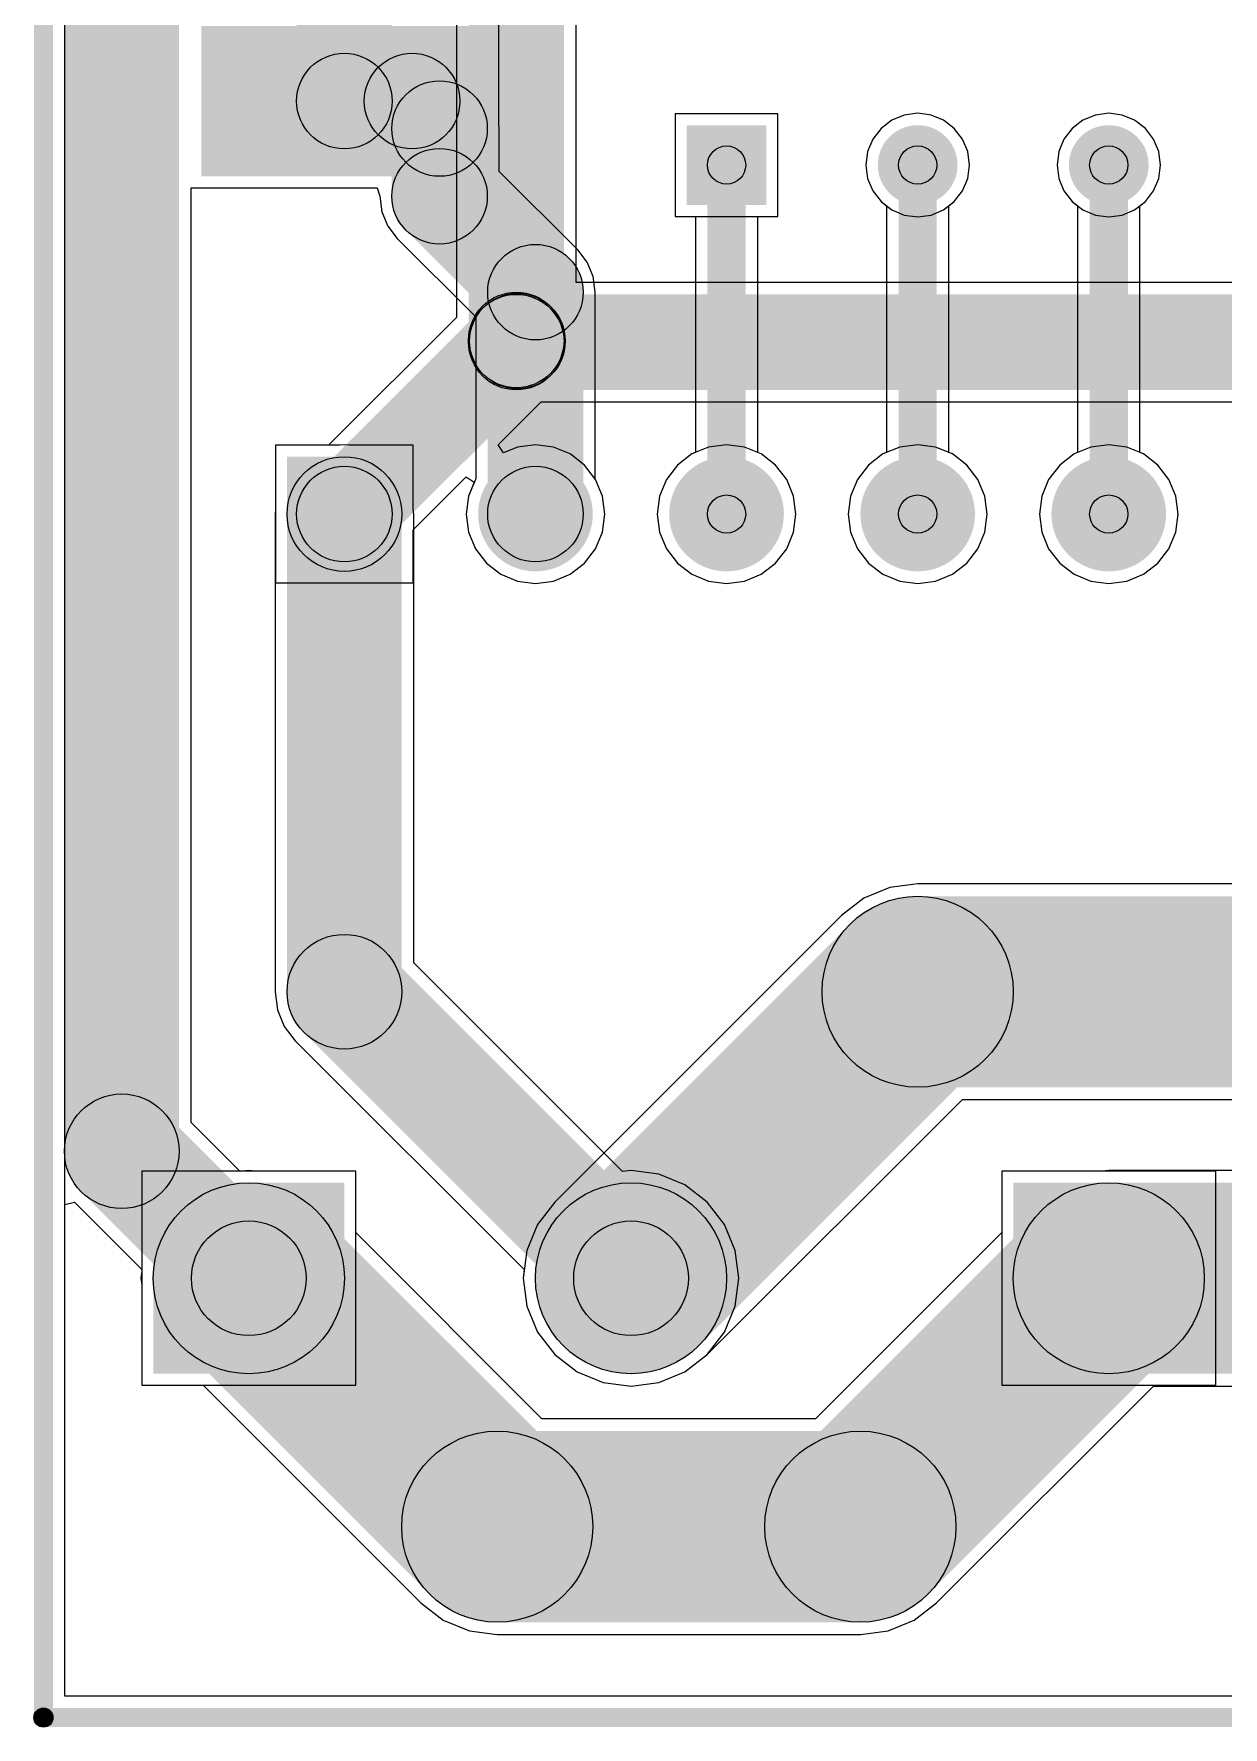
# Model space of a CAD drawing. Header units: millimetres. Extents: x -4.1 to 28.1, y -16.1 to 77.1.
# Drawn here: x -4.13 to 11.68, y -16.13 to 6.38 of the extents above; entities that cross this region are included whole.
import ezdxf

# ---------------------------------------------------------------- set-up
doc = ezdxf.new("R2010")
doc.units = ezdxf.units.MM
for name, color, linetype in [('BottomLayer', 5, 'Continuous'), ('KeepOutLayer', 6, 'Continuous'), ('PadHoleLayer', 156, 'Continuous'), ('TopLayer', 1, 'Continuous')]:
    doc.layers.add(name, color=color, linetype=linetype)

# ---------------------------------------------------------------- blocks, each defined once
blk = doc.blocks.new('T______________KF2EDGR_5_08__4P__1')
at = {"layer": 'BottomLayer'}
blk.add_hatch(color=5, dxfattribs=at).paths.add_polyline_path([(-1.27, 1.27), (1.27, 1.27), (1.27, -1.27), (-1.27, -1.27)])
h = blk.add_hatch(color=5, dxfattribs=at)
edge = h.paths.add_edge_path()
edge.add_arc((5.08, 0), 1.27, 0, 360)
h = blk.add_hatch(color=5, dxfattribs=at)
edge = h.paths.add_edge_path()
edge.add_arc((10.16, 0), 1.27, 0, 360)
h = blk.add_hatch(color=5, dxfattribs=at)
edge = h.paths.add_edge_path()
edge.add_arc((15.24, 0), 1.27, 0, 360)
at = {"layer": 'PadHoleLayer'}
h = blk.add_hatch(color=156, dxfattribs=at)
edge = h.paths.add_edge_path()
edge.add_arc((0, 0), 0.762, 0, 360)
h = blk.add_hatch(color=156, dxfattribs=at)
edge = h.paths.add_edge_path()
edge.add_arc((5.08, 0), 0.762, 0, 360)
h = blk.add_hatch(color=156, dxfattribs=at)
edge = h.paths.add_edge_path()
edge.add_arc((10.16, 0), 0.762, 0, 360)
h = blk.add_hatch(color=156, dxfattribs=at)
edge = h.paths.add_edge_path()
edge.add_arc((15.24, 0), 0.762, 0, 360)
at = {"layer": 'TopLayer'}
blk.add_hatch(color=1, dxfattribs=at).paths.add_polyline_path([(-1.27, 1.27), (1.27, 1.27), (1.27, -1.27), (-1.27, -1.27)])
h = blk.add_hatch(color=1, dxfattribs=at)
edge = h.paths.add_edge_path()
edge.add_arc((5.08, 0), 1.27, 0, 360)
h = blk.add_hatch(color=1, dxfattribs=at)
edge = h.paths.add_edge_path()
edge.add_arc((10.16, 0), 1.27, 0, 360)
h = blk.add_hatch(color=1, dxfattribs=at)
edge = h.paths.add_edge_path()
edge.add_arc((15.24, 0), 1.27, 0, 360)
blk = doc.blocks.new('T______________KF2EDGR_5_08__2P__2')
at = {"layer": 'BottomLayer'}
blk.add_hatch(color=5, dxfattribs=at).paths.add_polyline_path([(-1.27, 1.27), (1.27, 1.27), (1.27, -1.27), (-1.27, -1.27)])
h = blk.add_hatch(color=5, dxfattribs=at)
edge = h.paths.add_edge_path()
edge.add_arc((5.08, 0), 1.27, 0, 360)
at = {"layer": 'PadHoleLayer'}
h = blk.add_hatch(color=156, dxfattribs=at)
edge = h.paths.add_edge_path()
edge.add_arc((0, 0), 0.762, 0, 360)
h = blk.add_hatch(color=156, dxfattribs=at)
edge = h.paths.add_edge_path()
edge.add_arc((5.08, 0), 0.762, 0, 360)
at = {"layer": 'TopLayer'}
blk.add_hatch(color=1, dxfattribs=at).paths.add_polyline_path([(-1.27, 1.27), (1.27, 1.27), (1.27, -1.27), (-1.27, -1.27)])
h = blk.add_hatch(color=1, dxfattribs=at)
edge = h.paths.add_edge_path()
edge.add_arc((5.08, 0), 1.27, 0, 360)
blk = doc.blocks.new('DIP_18_5')
at = {"layer": 'BottomLayer'}
blk.add_hatch(color=5, dxfattribs=at).paths.add_polyline_path([(-4.78, 10.69), (-3.72, 10.69), (-3.72, 9.63), (-4.78, 9.63)])
h = blk.add_hatch(color=5, dxfattribs=at)
edge = h.paths.add_edge_path()
edge.add_arc((4.25, 10.16), 0.53, 0, 360)
h = blk.add_hatch(color=5, dxfattribs=at)
edge = h.paths.add_edge_path()
edge.add_arc((-4.25, 7.62), 0.53, 0, 360)
h = blk.add_hatch(color=5, dxfattribs=at)
edge = h.paths.add_edge_path()
edge.add_arc((4.25, 7.62), 0.53, 0, 360)
h = blk.add_hatch(color=5, dxfattribs=at)
edge = h.paths.add_edge_path()
edge.add_arc((-4.25, 5.08), 0.53, 0, 360)
h = blk.add_hatch(color=5, dxfattribs=at)
edge = h.paths.add_edge_path()
edge.add_arc((4.25, 5.08), 0.53, 0, 360)
h = blk.add_hatch(color=5, dxfattribs=at)
edge = h.paths.add_edge_path()
edge.add_arc((-4.25, 2.54), 0.53, 0, 360)
h = blk.add_hatch(color=5, dxfattribs=at)
edge = h.paths.add_edge_path()
edge.add_arc((4.25, 2.54), 0.53, 0, 360)
h = blk.add_hatch(color=5, dxfattribs=at)
edge = h.paths.add_edge_path()
edge.add_arc((-4.25, 0), 0.53, 0, 360)
h = blk.add_hatch(color=5, dxfattribs=at)
edge = h.paths.add_edge_path()
edge.add_arc((4.25, 0), 0.53, 0, 360)
h = blk.add_hatch(color=5, dxfattribs=at)
edge = h.paths.add_edge_path()
edge.add_arc((-4.25, -2.54), 0.53, 0, 360)
h = blk.add_hatch(color=5, dxfattribs=at)
edge = h.paths.add_edge_path()
edge.add_arc((4.25, -2.54), 0.53, 0, 360)
h = blk.add_hatch(color=5, dxfattribs=at)
edge = h.paths.add_edge_path()
edge.add_arc((-4.25, -5.08), 0.53, 0, 360)
h = blk.add_hatch(color=5, dxfattribs=at)
edge = h.paths.add_edge_path()
edge.add_arc((4.25, -5.08), 0.53, 0, 360)
h = blk.add_hatch(color=5, dxfattribs=at)
edge = h.paths.add_edge_path()
edge.add_arc((-4.25, -7.62), 0.53, 0, 360)
h = blk.add_hatch(color=5, dxfattribs=at)
edge = h.paths.add_edge_path()
edge.add_arc((4.25, -7.62), 0.53, 0, 360)
h = blk.add_hatch(color=5, dxfattribs=at)
edge = h.paths.add_edge_path()
edge.add_arc((-4.25, -10.16), 0.53, 0, 360)
h = blk.add_hatch(color=5, dxfattribs=at)
edge = h.paths.add_edge_path()
edge.add_arc((4.25, -10.16), 0.53, 0, 360)
at = {"layer": 'PadHoleLayer'}
h = blk.add_hatch(color=156, dxfattribs=at)
edge = h.paths.add_edge_path()
edge.add_arc((-4.25, 10.16), 0.33, 0, 360)
h = blk.add_hatch(color=156, dxfattribs=at)
edge = h.paths.add_edge_path()
edge.add_arc((4.25, 10.16), 0.33, 0, 360)
h = blk.add_hatch(color=156, dxfattribs=at)
edge = h.paths.add_edge_path()
edge.add_arc((-4.25, 7.62), 0.33, 0, 360)
h = blk.add_hatch(color=156, dxfattribs=at)
edge = h.paths.add_edge_path()
edge.add_arc((4.25, 7.62), 0.33, 0, 360)
h = blk.add_hatch(color=156, dxfattribs=at)
edge = h.paths.add_edge_path()
edge.add_arc((-4.25, 5.08), 0.33, 0, 360)
h = blk.add_hatch(color=156, dxfattribs=at)
edge = h.paths.add_edge_path()
edge.add_arc((4.25, 5.08), 0.33, 0, 360)
h = blk.add_hatch(color=156, dxfattribs=at)
edge = h.paths.add_edge_path()
edge.add_arc((-4.25, 2.54), 0.33, 0, 360)
h = blk.add_hatch(color=156, dxfattribs=at)
edge = h.paths.add_edge_path()
edge.add_arc((4.25, 2.54), 0.33, 0, 360)
h = blk.add_hatch(color=156, dxfattribs=at)
edge = h.paths.add_edge_path()
edge.add_arc((-4.25, 0), 0.33, 0, 360)
h = blk.add_hatch(color=156, dxfattribs=at)
edge = h.paths.add_edge_path()
edge.add_arc((4.25, 0), 0.33, 0, 360)
h = blk.add_hatch(color=156, dxfattribs=at)
edge = h.paths.add_edge_path()
edge.add_arc((-4.25, -2.54), 0.33, 0, 360)
h = blk.add_hatch(color=156, dxfattribs=at)
edge = h.paths.add_edge_path()
edge.add_arc((4.25, -2.54), 0.33, 0, 360)
h = blk.add_hatch(color=156, dxfattribs=at)
edge = h.paths.add_edge_path()
edge.add_arc((-4.25, -5.08), 0.33, 0, 360)
h = blk.add_hatch(color=156, dxfattribs=at)
edge = h.paths.add_edge_path()
edge.add_arc((4.25, -5.08), 0.33, 0, 360)
h = blk.add_hatch(color=156, dxfattribs=at)
edge = h.paths.add_edge_path()
edge.add_arc((-4.25, -7.62), 0.33, 0, 360)
h = blk.add_hatch(color=156, dxfattribs=at)
edge = h.paths.add_edge_path()
edge.add_arc((4.25, -7.62), 0.33, 0, 360)
h = blk.add_hatch(color=156, dxfattribs=at)
edge = h.paths.add_edge_path()
edge.add_arc((-4.25, -10.16), 0.33, 0, 360)
h = blk.add_hatch(color=156, dxfattribs=at)
edge = h.paths.add_edge_path()
edge.add_arc((4.25, -10.16), 0.33, 0, 360)
at = {"layer": 'TopLayer'}
blk.add_hatch(color=1, dxfattribs=at).paths.add_polyline_path([(-4.78, 10.69), (-3.72, 10.69), (-3.72, 9.63), (-4.78, 9.63)])
h = blk.add_hatch(color=1, dxfattribs=at)
edge = h.paths.add_edge_path()
edge.add_arc((4.25, 10.16), 0.53, 0, 360)
h = blk.add_hatch(color=1, dxfattribs=at)
edge = h.paths.add_edge_path()
edge.add_arc((-4.25, 7.62), 0.53, 0, 360)
h = blk.add_hatch(color=1, dxfattribs=at)
edge = h.paths.add_edge_path()
edge.add_arc((4.25, 7.62), 0.53, 0, 360)
h = blk.add_hatch(color=1, dxfattribs=at)
edge = h.paths.add_edge_path()
edge.add_arc((-4.25, 5.08), 0.53, 0, 360)
h = blk.add_hatch(color=1, dxfattribs=at)
edge = h.paths.add_edge_path()
edge.add_arc((4.25, 5.08), 0.53, 0, 360)
h = blk.add_hatch(color=1, dxfattribs=at)
edge = h.paths.add_edge_path()
edge.add_arc((-4.25, 2.54), 0.53, 0, 360)
h = blk.add_hatch(color=1, dxfattribs=at)
edge = h.paths.add_edge_path()
edge.add_arc((4.25, 2.54), 0.53, 0, 360)
h = blk.add_hatch(color=1, dxfattribs=at)
edge = h.paths.add_edge_path()
edge.add_arc((-4.25, 0), 0.53, 0, 360)
h = blk.add_hatch(color=1, dxfattribs=at)
edge = h.paths.add_edge_path()
edge.add_arc((4.25, 0), 0.53, 0, 360)
h = blk.add_hatch(color=1, dxfattribs=at)
edge = h.paths.add_edge_path()
edge.add_arc((-4.25, -2.54), 0.53, 0, 360)
h = blk.add_hatch(color=1, dxfattribs=at)
edge = h.paths.add_edge_path()
edge.add_arc((4.25, -2.54), 0.53, 0, 360)
h = blk.add_hatch(color=1, dxfattribs=at)
edge = h.paths.add_edge_path()
edge.add_arc((-4.25, -5.08), 0.53, 0, 360)
h = blk.add_hatch(color=1, dxfattribs=at)
edge = h.paths.add_edge_path()
edge.add_arc((4.25, -5.08), 0.53, 0, 360)
h = blk.add_hatch(color=1, dxfattribs=at)
edge = h.paths.add_edge_path()
edge.add_arc((-4.25, -7.62), 0.53, 0, 360)
h = blk.add_hatch(color=1, dxfattribs=at)
edge = h.paths.add_edge_path()
edge.add_arc((4.25, -7.62), 0.53, 0, 360)
h = blk.add_hatch(color=1, dxfattribs=at)
edge = h.paths.add_edge_path()
edge.add_arc((-4.25, -10.16), 0.53, 0, 360)
h = blk.add_hatch(color=1, dxfattribs=at)
edge = h.paths.add_edge_path()
edge.add_arc((4.25, -10.16), 0.53, 0, 360)
blk = doc.blocks.new('SOT_223_6')
at = {"layer": 'TopLayer'}
for points in [[(-1.9, 4.4), (1.9, 4.4), (1.9, 2.4), (-1.9, 2.4)], [(-3.05, -1.9), (-1.55, -1.9), (-1.55, -3.9), (-3.05, -3.9)], [(-0.75, -1.9), (0.75, -1.9), (0.75, -3.9), (-0.75, -3.9)], [(1.55, -1.9), (3.05, -1.9), (3.05, -3.9), (1.55, -3.9)]]:
    blk.add_hatch(color=1, dxfattribs=at).paths.add_polyline_path(points)
blk = doc.blocks.new('XR390_M______7')
at = {"layer": 'BottomLayer'}
h = blk.add_hatch(color=5, dxfattribs=at)
edge = h.paths.add_edge_path()
edge.add_arc((-15.24, 0), 0.762, 0, 360)
h = blk.add_hatch(color=5, dxfattribs=at)
edge = h.paths.add_edge_path()
edge.add_arc((-12.7, 0), 0.762, 0, 360)
h = blk.add_hatch(color=5, dxfattribs=at)
edge = h.paths.add_edge_path()
edge.add_arc((-10.16, 0), 0.762, 0, 360)
h = blk.add_hatch(color=5, dxfattribs=at)
edge = h.paths.add_edge_path()
edge.add_arc((-7.62, 0), 0.762, 0, 360)
h = blk.add_hatch(color=5, dxfattribs=at)
edge = h.paths.add_edge_path()
edge.add_arc((-5.08, 0), 0.762, 0, 360)
h = blk.add_hatch(color=5, dxfattribs=at)
edge = h.paths.add_edge_path()
edge.add_arc((-2.54, 0), 0.762, 0, 360)
blk.add_hatch(color=5, dxfattribs=at).paths.add_polyline_path([(0.762, -0.762), (-0.762, -0.762), (-0.762, 0.762), (0.762, 0.762)])
at = {"layer": 'PadHoleLayer'}
h = blk.add_hatch(color=156, dxfattribs=at)
edge = h.paths.add_edge_path()
edge.add_arc((-15.24, 0), 0.508, 0, 360)
h = blk.add_hatch(color=156, dxfattribs=at)
edge = h.paths.add_edge_path()
edge.add_arc((-12.7, 0), 0.508, 0, 360)
h = blk.add_hatch(color=156, dxfattribs=at)
edge = h.paths.add_edge_path()
edge.add_arc((-10.16, 0), 0.508, 0, 360)
h = blk.add_hatch(color=156, dxfattribs=at)
edge = h.paths.add_edge_path()
edge.add_arc((-7.62, 0), 0.508, 0, 360)
h = blk.add_hatch(color=156, dxfattribs=at)
edge = h.paths.add_edge_path()
edge.add_arc((-5.08, 0), 0.508, 0, 360)
h = blk.add_hatch(color=156, dxfattribs=at)
edge = h.paths.add_edge_path()
edge.add_arc((-2.54, 0), 0.508, 0, 360)
h = blk.add_hatch(color=156, dxfattribs=at)
edge = h.paths.add_edge_path()
edge.add_arc((0, 0), 0.508, 0, 360)
at = {"layer": 'TopLayer'}
h = blk.add_hatch(color=1, dxfattribs=at)
edge = h.paths.add_edge_path()
edge.add_arc((-15.24, 0), 0.762, 0, 360)
h = blk.add_hatch(color=1, dxfattribs=at)
edge = h.paths.add_edge_path()
edge.add_arc((-12.7, 0), 0.762, 0, 360)
h = blk.add_hatch(color=1, dxfattribs=at)
edge = h.paths.add_edge_path()
edge.add_arc((-10.16, 0), 0.762, 0, 360)
h = blk.add_hatch(color=1, dxfattribs=at)
edge = h.paths.add_edge_path()
edge.add_arc((-7.62, 0), 0.762, 0, 360)
h = blk.add_hatch(color=1, dxfattribs=at)
edge = h.paths.add_edge_path()
edge.add_arc((-5.08, 0), 0.762, 0, 360)
h = blk.add_hatch(color=1, dxfattribs=at)
edge = h.paths.add_edge_path()
edge.add_arc((-2.54, 0), 0.762, 0, 360)
blk.add_hatch(color=1, dxfattribs=at).paths.add_polyline_path([(0.762, -0.762), (-0.762, -0.762), (-0.762, 0.762), (0.762, 0.762)])

msp = doc.modelspace()

# ---------------------------------------------------------------- hatches: boundary and pattern name
at = {"layer": 'BottomLayer'}
for points in [[(2.921, 2.314), (1.651, 2.314), (1.651, 13.462), (2.921, 13.462)], [(0.449, -0.449), (-0.449, 0.449), (1.837, 2.735), (2.735, 1.837)], [(1.837, 1.865), (2.735, 2.763), (2.749, 2.749), (1.851, 1.851)], [(2.735, 1.837), (1.837, 2.735), (1.851, 2.749), (2.749, 1.851)], [(2.286, 1.651), (2.286, 2.921), (23.046, 2.921), (23.046, 1.651)], [(7.62, -7.62), (7.62, -5.08), (16.51, -5.08), (16.51, -7.62)], [(4.708, -11.058), (2.912, -9.262), (6.722, -5.452), (8.518, -7.248)], [(10.16, -11.43), (10.16, -8.89), (15.24, -8.89), (15.24, -11.43)], [(-2.168, -11.058), (-0.372, -9.262), (2.93, -12.564), (1.134, -14.36)], [(7.756, -14.36), (5.96, -12.564), (9.262, -9.262), (11.058, -11.058)], [(2.032, -14.732), (2.032, -12.192), (6.858, -12.192), (6.858, -14.732)]]:
    msp.add_hatch(color=5, dxfattribs=at).paths.add_polyline_path(points)
h = msp.add_hatch(color=5, dxfattribs=at)
edge = h.paths.add_edge_path()
edge.add_arc((2.286, 2.314), 0.635, 0, 360)
h = msp.add_hatch(color=5, dxfattribs=at)
edge = h.paths.add_edge_path()
edge.add_arc((2.286, 2.314), 0.635, 0, 360)
h = msp.add_hatch(color=5, dxfattribs=at)
edge = h.paths.add_edge_path()
edge.add_arc((2.3, 2.3), 0.635, 0, 360)
h = msp.add_hatch(color=5, dxfattribs=at)
edge = h.paths.add_edge_path()
edge.add_arc((2.3, 2.3), 0.635, 0, 360)
h = msp.add_hatch(color=5, dxfattribs=at)
edge = h.paths.add_edge_path()
edge.add_arc((2.286, 2.286), 0.635, 0, 360)
h = msp.add_hatch(color=5, dxfattribs=at)
edge = h.paths.add_edge_path()
edge.add_arc((2.286, 2.286), 0.635, 0, 360)
h = msp.add_hatch(color=5, dxfattribs=at)
edge = h.paths.add_edge_path()
edge.add_arc((2.286, 2.286), 0.635, 0, 360)
h = msp.add_hatch(color=5, dxfattribs=at)
edge = h.paths.add_edge_path()
edge.add_arc((0, 0), 0.635, 0, 360)
h = msp.add_hatch(color=5, dxfattribs=at)
edge = h.paths.add_edge_path()
edge.add_arc((7.62, -6.35), 1.27, 0, 360)
h = msp.add_hatch(color=5, dxfattribs=at)
edge = h.paths.add_edge_path()
edge.add_arc((7.62, -6.35), 1.27, 0, 360)
h = msp.add_hatch(color=5, dxfattribs=at)
edge = h.paths.add_edge_path()
edge.add_arc((-1.27, -10.16), 1.27, 0, 360)
h = msp.add_hatch(color=5, dxfattribs=at)
edge = h.paths.add_edge_path()
edge.add_arc((3.81, -10.16), 1.27, 0, 360)
h = msp.add_hatch(color=5, dxfattribs=at)
edge = h.paths.add_edge_path()
edge.add_arc((10.16, -10.16), 1.27, 0, 360)
h = msp.add_hatch(color=5, dxfattribs=at)
edge = h.paths.add_edge_path()
edge.add_arc((10.16, -10.16), 1.27, 0, 360)
h = msp.add_hatch(color=5, dxfattribs=at)
edge = h.paths.add_edge_path()
edge.add_arc((2.032, -13.462), 1.27, 0, 360)
h = msp.add_hatch(color=5, dxfattribs=at)
edge = h.paths.add_edge_path()
edge.add_arc((2.032, -13.462), 1.27, 0, 360)
h = msp.add_hatch(color=5, dxfattribs=at)
edge = h.paths.add_edge_path()
edge.add_arc((6.858, -13.462), 1.27, 0, 360)
h = msp.add_hatch(color=5, dxfattribs=at)
edge = h.paths.add_edge_path()
edge.add_arc((6.858, -13.462), 1.27, 0, 360)
at = {"layer": 'KeepOutLayer'}
for points in [[(-3.873, -16), (-4.127, -16), (-4.127, 77), (-3.873, 77)], [(-4, -16.127), (-4, -15.873), (28, -15.873), (28, -16.127)]]:
    msp.add_hatch(color=6, dxfattribs=at).paths.add_polyline_path(points)
h = msp.add_hatch(color=6, dxfattribs=at)
edge = h.paths.add_edge_path()
edge.add_arc((-4, -16), 0.127, 0, 360)
h = msp.add_hatch(color=6, dxfattribs=at)
edge = h.paths.add_edge_path()
edge.add_arc((-4, -16), 0.127, 0, 360)
at = {"layer": 'TopLayer'}
for points in [[(0.635, 5.49), (-0.635, 5.49), (-0.635, 11.79), (0.635, 11.79)], [(-2.197, -8.471), (-3.721, -8.471), (-3.721, 10.905), (-2.197, 10.905)], [(0, 4.855), (0, 6.125), (0.9, 6.125), (0.9, 4.855)], [(0.451, 5.041), (1.349, 5.939), (1.714, 5.574), (0.816, 4.676)], [(1.9, 4.225), (0.63, 4.225), (0.63, 5.125), (1.9, 5.125)], [(0.816, 3.776), (1.714, 4.674), (2.989, 3.399), (2.091, 2.501)], [(5.334, 0), (4.826, 0), (4.826, 4.64), (5.334, 4.64)], [(7.874, 0), (7.366, 0), (7.366, 4.64), (7.874, 4.64)], [(10.414, 0), (9.906, 0), (9.906, 4.64), (10.414, 4.64)], [(3.175, 0), (1.905, 0), (1.905, 2.95), (3.175, 2.95)], [(0.762, -6.35), (-0.762, -6.35), (-0.762, 0), (0.762, 0)], [(-0.539, -6.889), (0.539, -5.811), (4.349, -9.621), (3.271, -10.699)], [(-3.497, -9.01), (-2.42, -7.933), (-0.731, -9.621), (-1.809, -10.699)]]:
    msp.add_hatch(color=1, dxfattribs=at).paths.add_polyline_path(points)
h = msp.add_hatch(color=1, dxfattribs=at)
edge = h.paths.add_edge_path()
edge.add_arc((0, 5.49), 0.635, 0, 360)
h = msp.add_hatch(color=1, dxfattribs=at)
edge = h.paths.add_edge_path()
edge.add_arc((0, 5.49), 0.635, 0, 360)
h = msp.add_hatch(color=1, dxfattribs=at)
edge = h.paths.add_edge_path()
edge.add_arc((0.9, 5.49), 0.635, 0, 360)
h = msp.add_hatch(color=1, dxfattribs=at)
edge = h.paths.add_edge_path()
edge.add_arc((0.9, 5.49), 0.635, 0, 360)
h = msp.add_hatch(color=1, dxfattribs=at)
edge = h.paths.add_edge_path()
edge.add_arc((1.265, 5.125), 0.635, 0, 360)
h = msp.add_hatch(color=1, dxfattribs=at)
edge = h.paths.add_edge_path()
edge.add_arc((1.265, 5.125), 0.635, 0, 360)
h = msp.add_hatch(color=1, dxfattribs=at)
edge = h.paths.add_edge_path()
edge.add_arc((1.265, 4.225), 0.635, 0, 360)
h = msp.add_hatch(color=1, dxfattribs=at)
edge = h.paths.add_edge_path()
edge.add_arc((1.265, 4.225), 0.635, 0, 360)
h = msp.add_hatch(color=1, dxfattribs=at)
edge = h.paths.add_edge_path()
edge.add_arc((5.08, 4.64), 0.254, 0, 360)
h = msp.add_hatch(color=1, dxfattribs=at)
edge = h.paths.add_edge_path()
edge.add_arc((7.62, 4.64), 0.254, 0, 360)
h = msp.add_hatch(color=1, dxfattribs=at)
edge = h.paths.add_edge_path()
edge.add_arc((10.16, 4.64), 0.254, 0, 360)
h = msp.add_hatch(color=1, dxfattribs=at)
edge = h.paths.add_edge_path()
edge.add_arc((2.54, 2.95), 0.635, 0, 360)
h = msp.add_hatch(color=1, dxfattribs=at)
edge = h.paths.add_edge_path()
edge.add_arc((2.54, 2.95), 0.635, 0, 360)
h = msp.add_hatch(color=1, dxfattribs=at)
edge = h.paths.add_edge_path()
edge.add_arc((0, 0), 0.762, 0, 360)
h = msp.add_hatch(color=1, dxfattribs=at)
edge = h.paths.add_edge_path()
edge.add_arc((2.54, 0), 0.635, 0, 360)
h = msp.add_hatch(color=1, dxfattribs=at)
edge = h.paths.add_edge_path()
edge.add_arc((5.08, 0), 0.254, 0, 360)
h = msp.add_hatch(color=1, dxfattribs=at)
edge = h.paths.add_edge_path()
edge.add_arc((7.62, 0), 0.254, 0, 360)
h = msp.add_hatch(color=1, dxfattribs=at)
edge = h.paths.add_edge_path()
edge.add_arc((10.16, 0), 0.254, 0, 360)
h = msp.add_hatch(color=1, dxfattribs=at)
edge = h.paths.add_edge_path()
edge.add_arc((0, -6.35), 0.762, 0, 360)
h = msp.add_hatch(color=1, dxfattribs=at)
edge = h.paths.add_edge_path()
edge.add_arc((0, -6.35), 0.762, 0, 360)
h = msp.add_hatch(color=1, dxfattribs=at)
edge = h.paths.add_edge_path()
edge.add_arc((-2.959, -8.471), 0.762, 0, 360)
h = msp.add_hatch(color=1, dxfattribs=at)
edge = h.paths.add_edge_path()
edge.add_arc((-2.959, -8.471), 0.762, 0, 360)
h = msp.add_hatch(color=1, dxfattribs=at)
edge = h.paths.add_edge_path()
edge.add_arc((-1.27, -10.16), 0.762, 0, 360)
h = msp.add_hatch(color=1, dxfattribs=at)
edge = h.paths.add_edge_path()
edge.add_arc((3.81, -10.16), 0.762, 0, 360)

# ---------------------------------------------------------------- linework, layer by layer
at = {"layer": 'BottomLayer'}
for p, q in [((-3.715, -15.715), (-3.715, 40.352)), ((1.492, 13.462), (1.492, 2.615)), ((3.08, 3.08), (3.08, 13.462)), ((5.762, 5.322), (4.398, 5.322)), ((4.398, 5.322), (4.398, 3.958)), ((5.762, 3.958), (5.762, 5.322)), ((7.276, 5.236), (7.133, 5.127)), ((7.442, 5.305), (7.276, 5.236)), ((7.62, 5.328), (7.442, 5.305)), ((7.798, 5.305), (7.62, 5.328)), ((7.964, 5.236), (7.798, 5.305)), ((8.107, 5.127), (7.964, 5.236)), ((9.816, 5.236), (9.673, 5.127)), ((9.982, 5.305), (9.816, 5.236)), ((10.16, 5.328), (9.982, 5.305)), ((10.338, 5.305), (10.16, 5.328)), ((10.504, 5.236), (10.338, 5.305)), ((10.647, 5.127), (10.504, 5.236)), ((7.024, 4.984), (6.955, 4.818)), ((7.133, 5.127), (7.024, 4.984)), ((8.216, 4.984), (8.107, 5.127)), ((8.285, 4.818), (8.216, 4.984)), ((9.564, 4.984), (9.495, 4.818)), ((9.673, 5.127), (9.564, 4.984)), ((10.756, 4.984), (10.647, 5.127)), ((10.825, 4.818), (10.756, 4.984)), ((6.955, 4.818), (6.932, 4.64)), ((8.308, 4.64), (8.285, 4.818)), ((9.495, 4.818), (9.472, 4.64)), ((10.848, 4.64), (10.825, 4.818)), ((6.932, 4.64), (6.955, 4.462)), ((8.285, 4.462), (8.308, 4.64)), ((9.472, 4.64), (9.495, 4.462)), ((10.825, 4.462), (10.848, 4.64)), ((6.955, 4.462), (7.024, 4.296)), ((7.024, 4.296), (7.133, 4.153)), ((8.107, 4.153), (8.216, 4.296)), ((8.216, 4.296), (8.285, 4.462)), ((9.495, 4.462), (9.564, 4.296)), ((9.564, 4.296), (9.673, 4.153)), ((10.647, 4.153), (10.756, 4.296)), ((10.756, 4.296), (10.825, 4.462)), ((7.133, 4.153), (7.276, 4.044)), ((7.964, 4.044), (8.107, 4.153)), ((9.673, 4.153), (9.816, 4.044)), ((10.504, 4.044), (10.647, 4.153)), ((4.398, 3.958), (5.762, 3.958)), ((7.276, 4.044), (7.442, 3.975)), ((7.442, 3.975), (7.62, 3.952)), ((7.62, 3.952), (7.798, 3.975)), ((7.798, 3.975), (7.964, 4.044)), ((9.816, 4.044), (9.982, 3.975)), ((9.982, 3.975), (10.16, 3.952)), ((10.16, 3.952), (10.338, 3.975)), ((10.338, 3.975), (10.504, 4.044)), ((22.717, 3.08), (3.08, 3.08)), ((1.492, 2.615), (-0.209, 0.914)), ((2.046, 0.922), (2.615, 1.492)), ((2.615, 1.492), (23.046, 1.492)), ((-0.209, 0.914), (-0.914, 0.914)), ((-0.914, 0.914), (-0.914, -0.914)), ((2.117, 0.815), (2.046, 0.922)), ((2.54, 0.922), (2.301, 0.891)), ((2.779, 0.891), (2.54, 0.922)), ((5.08, 0.922), (4.841, 0.891)), ((5.319, 0.891), (5.08, 0.922)), ((7.62, 0.922), (7.381, 0.891)), ((7.859, 0.891), (7.62, 0.922)), ((10.16, 0.922), (9.921, 0.891)), ((10.399, 0.891), (10.16, 0.922)), ((2.301, 0.891), (2.117, 0.815)), ((3.001, 0.799), (2.779, 0.891)), ((3.192, 0.652), (3.001, 0.799)), ((4.619, 0.799), (4.428, 0.652)), ((4.841, 0.891), (4.619, 0.799)), ((5.541, 0.799), (5.319, 0.891)), ((5.732, 0.652), (5.541, 0.799)), ((7.159, 0.799), (6.968, 0.652)), ((7.381, 0.891), (7.159, 0.799)), ((8.081, 0.799), (7.859, 0.891)), ((8.272, 0.652), (8.081, 0.799)), ((9.699, 0.799), (9.508, 0.652)), ((9.921, 0.891), (9.699, 0.799)), ((10.621, 0.799), (10.399, 0.891)), ((10.812, 0.652), (10.621, 0.799)), ((0.914, -0.209), (1.618, 0.494)), ((1.618, 0.494), (1.725, 0.422)), ((3.339, 0.461), (3.192, 0.652)), ((3.431, 0.239), (3.339, 0.461)), ((4.281, 0.461), (4.189, 0.239)), ((4.428, 0.652), (4.281, 0.461)), ((5.879, 0.461), (5.732, 0.652)), ((5.971, 0.239), (5.879, 0.461)), ((6.821, 0.461), (6.729, 0.239)), ((6.968, 0.652), (6.821, 0.461)), ((8.419, 0.461), (8.272, 0.652)), ((8.511, 0.239), (8.419, 0.461)), ((9.361, 0.461), (9.269, 0.239)), ((9.508, 0.652), (9.361, 0.461)), ((10.959, 0.461), (10.812, 0.652)), ((11.051, 0.239), (10.959, 0.461)), ((1.649, 0.239), (1.618, 0)), ((1.725, 0.422), (1.649, 0.239)), ((3.462, 0), (3.431, 0.239)), ((4.189, 0.239), (4.158, 0)), ((6.002, 0), (5.971, 0.239)), ((6.729, 0.239), (6.698, 0)), ((8.542, 0), (8.511, 0.239)), ((9.269, 0.239), (9.238, 0)), ((11.082, 0), (11.051, 0.239)), ((1.618, 0), (1.649, -0.239)), ((3.431, -0.239), (3.462, 0)), ((4.158, 0), (4.189, -0.239)), ((5.971, -0.239), (6.002, 0)), ((6.698, 0), (6.729, -0.239)), ((8.511, -0.239), (8.542, 0)), ((9.238, 0), (9.269, -0.239)), ((11.051, -0.239), (11.082, 0)), ((0.914, -0.914), (0.914, -0.209)), ((1.649, -0.239), (1.741, -0.461)), ((3.339, -0.461), (3.431, -0.239)), ((4.189, -0.239), (4.281, -0.461)), ((5.879, -0.461), (5.971, -0.239)), ((6.729, -0.239), (6.821, -0.461)), ((8.419, -0.461), (8.511, -0.239)), ((9.269, -0.239), (9.361, -0.461)), ((10.959, -0.461), (11.051, -0.239)), ((1.741, -0.461), (1.888, -0.652)), ((1.888, -0.652), (2.079, -0.799)), ((3.001, -0.799), (3.192, -0.652)), ((3.192, -0.652), (3.339, -0.461)), ((4.281, -0.461), (4.428, -0.652)), ((4.428, -0.652), (4.619, -0.799)), ((5.541, -0.799), (5.732, -0.652)), ((5.732, -0.652), (5.879, -0.461)), ((6.821, -0.461), (6.968, -0.652)), ((6.968, -0.652), (7.159, -0.799)), ((8.081, -0.799), (8.272, -0.652)), ((8.272, -0.652), (8.419, -0.461)), ((9.361, -0.461), (9.508, -0.652)), ((9.508, -0.652), (9.699, -0.799)), ((10.621, -0.799), (10.812, -0.652)), ((10.812, -0.652), (10.959, -0.461)), ((2.079, -0.799), (2.301, -0.891)), ((2.301, -0.891), (2.54, -0.922)), ((2.54, -0.922), (2.779, -0.891)), ((2.779, -0.891), (3.001, -0.799)), ((4.619, -0.799), (4.841, -0.891)), ((4.841, -0.891), (5.08, -0.922)), ((5.08, -0.922), (5.319, -0.891)), ((5.319, -0.891), (5.541, -0.799)), ((7.159, -0.799), (7.381, -0.891)), ((7.381, -0.891), (7.62, -0.922)), ((7.62, -0.922), (7.859, -0.891)), ((7.859, -0.891), (8.081, -0.799)), ((9.699, -0.799), (9.921, -0.891)), ((9.921, -0.891), (10.16, -0.922)), ((10.16, -0.922), (10.399, -0.891)), ((10.399, -0.891), (10.621, -0.799)), ((-0.914, -0.914), (0.914, -0.914)), ((7.62, -4.915), (7.249, -4.964)), ((16.51, -4.915), (7.62, -4.915)), ((6.903, -5.108), (6.606, -5.336)), ((7.249, -4.964), (6.903, -5.108)), ((6.606, -5.336), (2.796, -9.146)), ((6.606, -5.336), (6.606, -5.336)), ((4.824, -11.174), (8.214, -7.785)), ((8.214, -7.785), (15.916, -7.785)), ((-1.363, -8.738), (-2.692, -8.738)), ((-2.692, -8.738), (-2.692, -10.067)), ((-1.27, -8.725), (-1.363, -8.738)), ((-1.177, -8.738), (-1.27, -8.725)), ((0.152, -8.738), (-1.177, -8.738)), ((0.152, -9.553), (0.152, -8.738)), ((10.067, -8.738), (8.738, -8.738)), ((8.738, -8.738), (8.738, -9.553)), ((10.16, -8.725), (10.067, -8.738)), ((10.16, -8.725), (10.16, -8.725)), ((15.24, -8.725), (10.16, -8.725)), ((2.796, -9.146), (2.568, -9.443)), ((2.568, -9.443), (2.424, -9.789)), ((2.626, -12.027), (0.152, -9.553)), ((8.738, -9.553), (6.264, -12.027)), ((2.424, -9.789), (2.375, -10.16)), ((-2.692, -10.067), (-2.705, -10.16)), ((-2.705, -10.16), (-2.692, -10.253)), ((-2.692, -10.253), (-2.692, -11.582)), ((2.375, -10.16), (2.424, -10.531)), ((2.424, -10.531), (2.568, -10.877)), ((2.568, -10.877), (2.796, -11.174)), ((2.796, -11.174), (3.093, -11.402)), ((4.527, -11.402), (4.824, -11.174)), ((3.093, -11.402), (3.439, -11.546)), ((4.181, -11.546), (4.527, -11.402)), ((-2.692, -11.582), (-1.877, -11.582)), ((-1.877, -11.582), (1.018, -14.476)), ((3.439, -11.546), (3.81, -11.595)), ((3.81, -11.595), (4.181, -11.546)), ((7.872, -14.476), (10.754, -11.595)), ((10.754, -11.595), (15.24, -11.595)), ((6.264, -12.027), (2.626, -12.027)), ((1.018, -14.476), (1.018, -14.476)), ((1.018, -14.476), (1.315, -14.704)), ((7.575, -14.704), (7.872, -14.476)), ((1.315, -14.704), (1.661, -14.848)), ((1.661, -14.848), (2.032, -14.897)), ((6.858, -14.897), (7.229, -14.848)), ((7.229, -14.848), (7.575, -14.704)), ((2.032, -14.897), (2.032, -14.897)), ((2.032, -14.897), (6.858, -14.897)), ((6.858, -14.897), (6.858, -14.897)), ((27.715, -15.715), (-3.715, -15.715))]:
    msp.add_line(p, q, dxfattribs=at)
for centre, radius in [((2.286, 2.314), 0.635), ((2.286, 2.314), 0.635), ((2.3, 2.3), 0.635), ((2.3, 2.3), 0.635), ((2.286, 2.286), 0.635), ((2.286, 2.286), 0.635), ((2.286, 2.286), 0.635), ((0, 0), 0.635), ((7.62, -6.35), 1.27), ((7.62, -6.35), 1.27), ((-1.27, -10.16), 1.27), ((3.81, -10.16), 1.27), ((10.16, -10.16), 1.27), ((10.16, -10.16), 1.27), ((2.032, -13.462), 1.27), ((2.032, -13.462), 1.27), ((6.858, -13.462), 1.27), ((6.858, -13.462), 1.27)]:
    msp.add_circle(centre, radius, dxfattribs=at)
at = {"layer": 'KeepOutLayer'}
msp.add_circle((-4, -16), 0.127, dxfattribs=at)
msp.add_circle((-4, -16), 0.127, dxfattribs=at)
at = {"layer": 'TopLayer'}
for p, q in [((2.052, 5.177), (2.052, 6.642)), ((5.762, 5.322), (4.398, 5.322)), ((4.398, 5.322), (4.398, 3.958)), ((5.762, 3.958), (5.762, 5.322)), ((7.276, 5.236), (7.133, 5.127)), ((7.442, 5.305), (7.276, 5.236)), ((7.62, 5.328), (7.442, 5.305)), ((7.798, 5.305), (7.62, 5.328)), ((7.964, 5.236), (7.798, 5.305)), ((8.107, 5.127), (7.964, 5.236)), ((9.816, 5.236), (9.673, 5.127)), ((9.982, 5.305), (9.816, 5.236)), ((10.16, 5.328), (9.982, 5.305)), ((10.338, 5.305), (10.16, 5.328)), ((10.504, 5.236), (10.338, 5.305)), ((10.647, 5.127), (10.504, 5.236)), ((2.059, 5.125), (2.052, 5.177)), ((2.059, 4.554), (2.059, 5.125)), ((2.059, 5.125), (2.059, 5.125)), ((7.024, 4.984), (6.955, 4.818)), ((7.133, 5.127), (7.024, 4.984)), ((8.216, 4.984), (8.107, 5.127)), ((8.285, 4.818), (8.216, 4.984)), ((9.564, 4.984), (9.495, 4.818)), ((9.673, 5.127), (9.564, 4.984)), ((10.756, 4.984), (10.647, 5.127)), ((10.825, 4.818), (10.756, 4.984)), ((6.955, 4.818), (6.932, 4.64)), ((8.308, 4.64), (8.285, 4.818)), ((9.495, 4.818), (9.472, 4.64)), ((10.848, 4.64), (10.825, 4.818)), ((3.102, 3.512), (2.059, 4.554)), ((6.932, 4.64), (6.955, 4.462)), ((8.285, 4.462), (8.308, 4.64)), ((9.472, 4.64), (9.495, 4.462)), ((10.825, 4.462), (10.848, 4.64)), ((-2.036, -8.089), (-2.036, 4.338)), ((-2.036, 4.338), (0.438, 4.338)), ((0.438, 4.338), (0.471, 4.225)), ((6.955, 4.462), (7.024, 4.296)), ((7.024, 4.296), (7.133, 4.153)), ((8.107, 4.153), (8.216, 4.296)), ((8.216, 4.296), (8.285, 4.462)), ((9.495, 4.462), (9.564, 4.296)), ((9.564, 4.296), (9.673, 4.153)), ((10.647, 4.153), (10.756, 4.296)), ((10.756, 4.296), (10.825, 4.462)), ((0.471, 4.225), (0.498, 4.019)), ((7.133, 4.153), (7.206, 4.098)), ((7.206, 4.098), (7.206, 0.818)), ((8.034, 4.098), (8.107, 4.153)), ((8.034, 0.818), (8.034, 4.098)), ((9.673, 4.153), (9.746, 4.098)), ((9.746, 4.098), (9.746, 0.818)), ((10.574, 4.098), (10.647, 4.153)), ((10.574, 0.818), (10.574, 4.098)), ((0.498, 4.019), (0.577, 3.828)), ((0.577, 3.828), (0.703, 3.663)), ((4.398, 3.958), (4.666, 3.958)), ((4.666, 3.958), (4.666, 0.818)), ((5.494, 0.818), (5.494, 3.958)), ((5.494, 3.958), (5.762, 3.958)), ((0.703, 3.663), (1.746, 2.621)), ((3.228, 3.347), (3.102, 3.512)), ((3.307, 3.156), (3.228, 3.347)), ((3.334, 2.95), (3.307, 3.156)), ((3.334, 0.467), (3.334, 2.95)), ((3.334, 2.95), (3.334, 2.95)), ((1.746, 2.621), (1.746, 0.467)), ((-0.06, 0.914), (-0.914, 0.914)), ((-0.914, 0.914), (-0.914, 0.06)), ((0, 0.922), (-0.06, 0.914)), ((0.06, 0.914), (0, 0.922)), ((0.914, 0.914), (0.06, 0.914)), ((0.914, 0.06), (0.914, 0.914)), ((4.619, 0.799), (4.428, 0.652)), ((4.666, 0.818), (4.619, 0.799)), ((5.541, 0.799), (5.494, 0.818)), ((5.732, 0.652), (5.541, 0.799)), ((7.159, 0.799), (6.968, 0.652)), ((7.206, 0.818), (7.159, 0.799)), ((8.081, 0.799), (8.034, 0.818)), ((8.272, 0.652), (8.081, 0.799)), ((9.699, 0.799), (9.508, 0.652)), ((9.746, 0.818), (9.699, 0.799)), ((10.621, 0.799), (10.574, 0.818)), ((10.812, 0.652), (10.621, 0.799)), ((1.741, 0.461), (1.649, 0.239)), ((1.746, 0.467), (1.741, 0.461)), ((3.339, 0.461), (3.334, 0.467)), ((3.431, 0.239), (3.339, 0.461)), ((4.281, 0.461), (4.189, 0.239)), ((4.428, 0.652), (4.281, 0.461)), ((5.879, 0.461), (5.732, 0.652)), ((5.971, 0.239), (5.879, 0.461)), ((6.821, 0.461), (6.729, 0.239)), ((6.968, 0.652), (6.821, 0.461)), ((8.419, 0.461), (8.272, 0.652)), ((8.511, 0.239), (8.419, 0.461)), ((9.361, 0.461), (9.269, 0.239)), ((9.508, 0.652), (9.361, 0.461)), ((10.959, 0.461), (10.812, 0.652)), ((11.051, 0.239), (10.959, 0.461)), ((1.649, 0.239), (1.618, 0)), ((3.462, 0), (3.431, 0.239)), ((4.189, 0.239), (4.158, 0)), ((6.002, 0), (5.971, 0.239)), ((6.729, 0.239), (6.698, 0)), ((8.542, 0), (8.511, 0.239)), ((9.269, 0.239), (9.238, 0)), ((11.082, 0), (11.051, 0.239)), ((-0.914, 0.06), (-0.922, 0)), ((-0.922, 0), (-0.922, -6.35)), ((0.922, 0), (0.914, 0.06)), ((0.922, -5.968), (0.922, 0)), ((1.618, 0), (1.649, -0.239)), ((3.431, -0.239), (3.462, 0)), ((4.158, 0), (4.189, -0.239)), ((5.971, -0.239), (6.002, 0)), ((6.698, 0), (6.729, -0.239)), ((8.511, -0.239), (8.542, 0)), ((9.238, 0), (9.269, -0.239)), ((11.051, -0.239), (11.082, 0)), ((1.649, -0.239), (1.741, -0.461)), ((3.339, -0.461), (3.431, -0.239)), ((4.189, -0.239), (4.281, -0.461)), ((5.879, -0.461), (5.971, -0.239)), ((6.729, -0.239), (6.821, -0.461)), ((8.419, -0.461), (8.511, -0.239)), ((9.269, -0.239), (9.361, -0.461)), ((10.959, -0.461), (11.051, -0.239)), ((1.741, -0.461), (1.888, -0.652)), ((1.888, -0.652), (2.079, -0.799)), ((3.001, -0.799), (3.192, -0.652)), ((3.192, -0.652), (3.339, -0.461)), ((4.281, -0.461), (4.428, -0.652)), ((4.428, -0.652), (4.619, -0.799)), ((5.541, -0.799), (5.732, -0.652)), ((5.732, -0.652), (5.879, -0.461)), ((6.821, -0.461), (6.968, -0.652)), ((6.968, -0.652), (7.159, -0.799)), ((8.081, -0.799), (8.272, -0.652)), ((8.272, -0.652), (8.419, -0.461)), ((9.361, -0.461), (9.508, -0.652)), ((9.508, -0.652), (9.699, -0.799)), ((10.621, -0.799), (10.812, -0.652)), ((10.812, -0.652), (10.959, -0.461)), ((2.079, -0.799), (2.301, -0.891)), ((2.301, -0.891), (2.54, -0.922)), ((2.54, -0.922), (2.779, -0.891)), ((2.779, -0.891), (3.001, -0.799)), ((4.619, -0.799), (4.841, -0.891)), ((4.841, -0.891), (5.08, -0.922)), ((5.08, -0.922), (5.319, -0.891)), ((5.319, -0.891), (5.541, -0.799)), ((7.159, -0.799), (7.381, -0.891)), ((7.381, -0.891), (7.62, -0.922)), ((7.62, -0.922), (7.859, -0.891)), ((7.859, -0.891), (8.081, -0.799)), ((9.699, -0.799), (9.921, -0.891)), ((9.921, -0.891), (10.16, -0.922)), ((10.16, -0.922), (10.399, -0.891)), ((10.399, -0.891), (10.621, -0.799)), ((3.695, -8.74), (0.922, -5.968)), ((-0.922, -6.35), (-0.891, -6.589)), ((-0.891, -6.589), (-0.799, -6.811)), ((-0.799, -6.811), (-0.652, -7.002)), ((-0.652, -7.002), (2.39, -10.045)), ((-1.388, -8.738), (-2.036, -8.089)), ((0.152, -8.738), (-1.388, -8.738)), ((0.152, -11.582), (0.152, -8.738)), ((3.81, -8.725), (3.695, -8.74)), ((4.181, -8.774), (3.81, -8.725)), ((4.527, -8.918), (4.181, -8.774)), ((11.582, -8.738), (8.738, -8.738)), ((8.738, -8.738), (8.738, -11.582)), ((11.582, -11.582), (11.582, -8.738)), ((4.824, -9.146), (4.527, -8.918)), ((-3.715, -9.178), (-3.588, -9.146)), ((-3.715, -15.715), (-3.715, -9.178)), ((-3.588, -9.146), (-2.692, -10.042)), ((5.052, -9.443), (4.824, -9.146)), ((5.196, -9.789), (5.052, -9.443)), ((5.245, -10.16), (5.196, -9.789)), ((-2.692, -10.042), (-2.692, -11.582)), ((2.39, -10.045), (2.375, -10.16)), ((2.375, -10.16), (2.424, -10.531)), ((5.196, -10.531), (5.245, -10.16)), ((2.424, -10.531), (2.568, -10.877)), ((5.052, -10.877), (5.196, -10.531)), ((2.568, -10.877), (2.796, -11.174)), ((4.824, -11.174), (5.052, -10.877)), ((2.796, -11.174), (3.093, -11.402)), ((4.527, -11.402), (4.824, -11.174)), ((3.093, -11.402), (3.439, -11.546)), ((4.181, -11.546), (4.527, -11.402)), ((-2.692, -11.582), (0.152, -11.582)), ((3.439, -11.546), (3.81, -11.595)), ((3.81, -11.595), (4.181, -11.546)), ((8.738, -11.582), (11.582, -11.582)), ((27.715, -15.715), (-3.715, -15.715))]:
    msp.add_line(p, q, dxfattribs=at)
for centre, radius in [((0, 5.49), 0.635), ((0, 5.49), 0.635), ((0.9, 5.49), 0.635), ((0.9, 5.49), 0.635), ((1.265, 5.125), 0.635), ((1.265, 5.125), 0.635), ((1.265, 4.225), 0.635), ((1.265, 4.225), 0.635), ((5.08, 4.64), 0.254), ((7.62, 4.64), 0.254), ((10.16, 4.64), 0.254), ((2.54, 2.95), 0.635), ((2.54, 2.95), 0.635), ((0, 0), 0.762), ((2.54, 0), 0.635), ((5.08, 0), 0.254), ((7.62, 0), 0.254), ((10.16, 0), 0.254), ((0, -6.35), 0.762), ((0, -6.35), 0.762), ((-2.959, -8.471), 0.762), ((-2.959, -8.471), 0.762), ((-1.27, -10.16), 0.762), ((3.81, -10.16), 0.762)]:
    msp.add_circle(centre, radius, dxfattribs=at)

# ---------------------------------------------------------------- block references
for name, p, rotation in [('DIP_18_5', (15.24, 8.89), 90), ('SOT_223_6', (0, 8.89), 180), ('XR390_M______7', (0, 0), 180)]:
    msp.add_blockref(name, p, dxfattribs=dict(rotation=rotation))
for name, p in [('T______________KF2EDGR_5_08__2P__2', (-1.27, -10.16)), ('T______________KF2EDGR_5_08__4P__1', (10.16, -10.16))]:
    msp.add_blockref(name, p)

doc.saveas('drawing.dxf')
